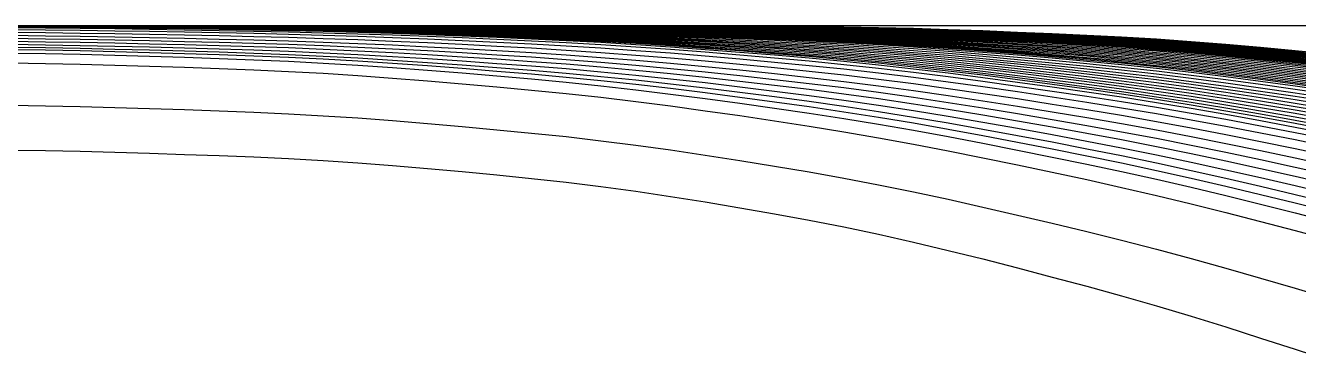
# Model space of a CAD drawing. Header units: metres. Extents: x -42 to 420, y 0 to 297.
# Drawn here: x 324.1 to 349.57, y 98.09 to 104.79 of the extents above; entities that cross this region are included whole.
import ezdxf

# ---------------------------------------------------------------- set-up
doc = ezdxf.new("R2010")
doc.units = ezdxf.units.M
doc.layers.add('DECK', color=7, linetype='Continuous')
doc.layers.add('WATERLINES', color=7, linetype='Continuous')

msp = doc.modelspace()

# ---------------------------------------------------------------- linework, layer by layer
at = {"layer": 'DECK'}
msp.add_line((162, 104.786), (384.222, 104.786), dxfattribs=at)
at = {"layer": 'WATERLINES'}
for points in [[(323.806, 104.785), (324.5, 104.785), (325.194, 104.785), (325.889, 104.785), (326.583, 104.785), (327.278, 104.786), (327.972, 104.786), (328.667, 104.786), (329.361, 104.786), (330.056, 104.785), (330.75, 104.784), (331.444, 104.783), (332.139, 104.782), (332.833, 104.78), (333.528, 104.778), (334.222, 104.776), (334.917, 104.772), (335.611, 104.766), (336.306, 104.756), (337, 104.745), (337.694, 104.732), (338.389, 104.718), (339.083, 104.702), (339.778, 104.685), (340.472, 104.666), (341.167, 104.642), (341.861, 104.614), (342.556, 104.582), (343.25, 104.547), (343.944, 104.508), (344.639, 104.467), (345.333, 104.424), (346.028, 104.376), (346.722, 104.322), (347.417, 104.261), (348.111, 104.194), (348.806, 104.122), (349.5, 104.045), (350.194, 103.964)], [(323.806, 104.785), (324.5, 104.785), (325.194, 104.785), (325.889, 104.785), (326.583, 104.785), (327.278, 104.786), (327.972, 104.786), (328.667, 104.786), (329.361, 104.786), (330.056, 104.785), (330.75, 104.785), (331.444, 104.784), (332.139, 104.783), (332.833, 104.781), (333.528, 104.78), (334.222, 104.778), (334.917, 104.775), (335.611, 104.769), (336.306, 104.761), (337, 104.75), (337.694, 104.737), (338.389, 104.724), (339.083, 104.709), (339.778, 104.693), (340.472, 104.674), (341.167, 104.651), (341.861, 104.624), (342.556, 104.593), (343.25, 104.558), (343.944, 104.521), (344.639, 104.481), (345.333, 104.439), (346.028, 104.392), (346.722, 104.339), (347.417, 104.279), (348.111, 104.213), (348.806, 104.142), (349.5, 104.066), (350.194, 103.986)], [(323.806, 104.784), (324.5, 104.785), (325.194, 104.785), (325.889, 104.785), (326.583, 104.785), (327.278, 104.785), (327.972, 104.786), (328.667, 104.786), (329.361, 104.786), (330.056, 104.785), (330.75, 104.785), (331.444, 104.784), (332.139, 104.783), (332.833, 104.783), (333.528, 104.781), (334.222, 104.78), (334.917, 104.777), (335.611, 104.772), (336.306, 104.764), (337, 104.754), (337.694, 104.742), (338.389, 104.729), (339.083, 104.714), (339.778, 104.699), (340.472, 104.681), (341.167, 104.659), (341.861, 104.633), (342.556, 104.603), (343.25, 104.569), (343.944, 104.533), (344.639, 104.493), (345.333, 104.452), (346.028, 104.407), (346.722, 104.354), (347.417, 104.295), (348.111, 104.23), (348.806, 104.16), (349.5, 104.085), (350.194, 104.006)], [(323.806, 104.784), (324.5, 104.784), (325.194, 104.784), (325.889, 104.785), (326.583, 104.785), (327.278, 104.785), (327.972, 104.786), (328.667, 104.786), (329.361, 104.786), (330.056, 104.785), (330.75, 104.785), (331.444, 104.785), (332.139, 104.784), (332.833, 104.784), (333.528, 104.783), (334.222, 104.782), (334.917, 104.78), (335.611, 104.775), (336.306, 104.767), (337, 104.758), (337.694, 104.746), (338.389, 104.734), (339.083, 104.72), (339.778, 104.706), (340.472, 104.689), (341.167, 104.668), (341.861, 104.642), (342.556, 104.613), (343.25, 104.58), (343.944, 104.545), (344.639, 104.506), (345.333, 104.466), (346.028, 104.422), (346.722, 104.37), (347.417, 104.312), (348.111, 104.248), (348.806, 104.179), (349.5, 104.105), (350.194, 104.027)], [(323.806, 104.784), (324.5, 104.784), (325.194, 104.784), (325.889, 104.785), (326.583, 104.785), (327.278, 104.785), (327.972, 104.786), (328.667, 104.786), (329.361, 104.786), (330.056, 104.786), (330.75, 104.786), (331.444, 104.785), (332.139, 104.785), (332.833, 104.785), (333.528, 104.785), (334.222, 104.785), (334.917, 104.783), (335.611, 104.778), (336.306, 104.771), (337, 104.762), (337.694, 104.751), (338.389, 104.739), (339.083, 104.726), (339.778, 104.713), (340.472, 104.697), (341.167, 104.676), (341.861, 104.652), (342.556, 104.623), (343.25, 104.591), (343.944, 104.557), (344.639, 104.52), (345.333, 104.481), (346.028, 104.437), (346.722, 104.387), (347.417, 104.33), (348.111, 104.267), (348.806, 104.199), (349.5, 104.126), (350.194, 104.048)], [(323.806, 104.783), (324.5, 104.784), (325.194, 104.784), (325.889, 104.784), (326.583, 104.785), (327.278, 104.785), (327.972, 104.786), (328.667, 104.786), (329.361, 104.786), (330.056, 104.786), (330.75, 104.786), (331.444, 104.786), (332.139, 104.786), (332.833, 104.786), (333.528, 104.786), (334.222, 104.786), (334.917, 104.784), (335.611, 104.78), (336.306, 104.774), (337, 104.766), (337.694, 104.756), (338.389, 104.744), (339.083, 104.732), (339.778, 104.72), (340.472, 104.705), (341.167, 104.685), (341.861, 104.661), (342.556, 104.634), (343.25, 104.603), (343.944, 104.569), (344.639, 104.533), (345.333, 104.495), (346.028, 104.452), (346.722, 104.403), (347.417, 104.347), (348.111, 104.285), (348.806, 104.218), (349.5, 104.146), (350.194, 104.069)], [(323.806, 104.783), (324.5, 104.783), (325.194, 104.784), (325.889, 104.784), (326.583, 104.785), (327.278, 104.785), (327.972, 104.786), (328.667, 104.786), (329.361, 104.786), (330.056, 104.786), (330.75, 104.786), (331.444, 104.786), (332.139, 104.786), (332.833, 104.786), (333.528, 104.786), (334.222, 104.786), (334.917, 104.784), (335.611, 104.781), (336.306, 104.775), (337, 104.768), (337.694, 104.759), (338.389, 104.749), (339.083, 104.738), (339.778, 104.727), (340.472, 104.713), (341.167, 104.694), (341.861, 104.671), (342.556, 104.644), (343.25, 104.614), (343.944, 104.581), (344.639, 104.546), (345.333, 104.509), (346.028, 104.468), (346.722, 104.419), (347.417, 104.364), (348.111, 104.303), (348.806, 104.237), (349.5, 104.166), (350.194, 104.09)], [(323.806, 104.783), (324.5, 104.783), (325.194, 104.784), (325.889, 104.784), (326.583, 104.785), (327.278, 104.785), (327.972, 104.786), (328.667, 104.786), (329.361, 104.786), (330.056, 104.786), (330.75, 104.786), (331.444, 104.786), (332.139, 104.786), (332.833, 104.786), (333.528, 104.786), (334.222, 104.786), (334.917, 104.785), (335.611, 104.781), (336.306, 104.777), (337, 104.77), (337.694, 104.762), (338.389, 104.753), (339.083, 104.744), (339.778, 104.734), (340.472, 104.72), (341.167, 104.703), (341.861, 104.681), (342.556, 104.655), (343.25, 104.626), (343.944, 104.594), (344.639, 104.559), (345.333, 104.523), (346.028, 104.483), (346.722, 104.435), (347.417, 104.381), (348.111, 104.321), (348.806, 104.256), (349.5, 104.186), (350.194, 104.111)], [(323.806, 104.782), (324.5, 104.783), (325.194, 104.783), (325.889, 104.784), (326.583, 104.785), (327.278, 104.785), (327.972, 104.786), (328.667, 104.786), (329.361, 104.786), (330.056, 104.786), (330.75, 104.786), (331.444, 104.786), (332.139, 104.786), (332.833, 104.786), (333.528, 104.786), (334.222, 104.786), (334.917, 104.785), (335.611, 104.782), (336.306, 104.778), (337, 104.772), (337.694, 104.766), (338.389, 104.758), (339.083, 104.749), (339.778, 104.74), (340.472, 104.728), (341.167, 104.712), (341.861, 104.69), (342.556, 104.665), (343.25, 104.637), (343.944, 104.606), (344.639, 104.573), (345.333, 104.538), (346.028, 104.498), (346.722, 104.452), (347.417, 104.398), (348.111, 104.339), (348.806, 104.275), (349.5, 104.206), (350.194, 104.132)], [(323.806, 104.782), (324.5, 104.782), (325.194, 104.783), (325.889, 104.784), (326.583, 104.784), (327.278, 104.785), (327.972, 104.786), (328.667, 104.786), (329.361, 104.786), (330.056, 104.786), (330.75, 104.786), (331.444, 104.786), (332.139, 104.786), (332.833, 104.786), (333.528, 104.786), (334.222, 104.786), (334.917, 104.785), (335.611, 104.783), (336.306, 104.779), (337, 104.775), (337.694, 104.769), (338.389, 104.762), (339.083, 104.755), (339.778, 104.747), (340.472, 104.736), (341.167, 104.721), (341.861, 104.7), (342.556, 104.676), (343.25, 104.649), (343.944, 104.618), (344.639, 104.586), (345.333, 104.552), (346.028, 104.513), (346.722, 104.468), (347.417, 104.416), (348.111, 104.358), (348.806, 104.294), (349.5, 104.226), (350.194, 104.153)], [(323.806, 104.782), (324.5, 104.782), (325.194, 104.783), (325.889, 104.784), (326.583, 104.784), (327.278, 104.785), (327.972, 104.786), (328.667, 104.786), (329.361, 104.786), (330.056, 104.786), (330.75, 104.786), (331.444, 104.786), (332.139, 104.786), (332.833, 104.786), (333.528, 104.786), (334.222, 104.786), (334.917, 104.785), (335.611, 104.783), (336.306, 104.78), (337, 104.777), (337.694, 104.772), (338.389, 104.767), (339.083, 104.761), (339.778, 104.754), (340.472, 104.745), (341.167, 104.73), (341.861, 104.71), (342.556, 104.687), (343.25, 104.66), (343.944, 104.631), (344.639, 104.599), (345.333, 104.566), (346.028, 104.529), (346.722, 104.484), (347.417, 104.433), (348.111, 104.376), (348.806, 104.313), (349.5, 104.246), (350.194, 104.174)], [(323.806, 104.781), (324.5, 104.782), (325.194, 104.783), (325.889, 104.783), (326.583, 104.784), (327.278, 104.785), (327.972, 104.786), (328.667, 104.786), (329.361, 104.786), (330.056, 104.786), (330.75, 104.786), (331.444, 104.786), (332.139, 104.786), (332.833, 104.786), (333.528, 104.786), (334.222, 104.786), (334.917, 104.785), (335.611, 104.784), (336.306, 104.782), (337, 104.779), (337.694, 104.775), (338.389, 104.771), (339.083, 104.766), (339.778, 104.761), (340.472, 104.753), (341.167, 104.739), (341.861, 104.72), (342.556, 104.698), (343.25, 104.672), (343.944, 104.643), (344.639, 104.612), (345.333, 104.58), (346.028, 104.544), (346.722, 104.5), (347.417, 104.45), (348.111, 104.394), (348.806, 104.332), (349.5, 104.266), (350.194, 104.195)], [(323.806, 104.781), (324.5, 104.782), (325.194, 104.782), (325.889, 104.783), (326.583, 104.784), (327.278, 104.785), (327.972, 104.785), (328.667, 104.786), (329.361, 104.786), (330.056, 104.786), (330.75, 104.786), (331.444, 104.786), (332.139, 104.786), (332.833, 104.786), (333.528, 104.786), (334.222, 104.786), (334.917, 104.785), (335.611, 104.784), (336.306, 104.783), (337, 104.781), (337.694, 104.778), (338.389, 104.775), (339.083, 104.772), (339.778, 104.768), (340.472, 104.761), (341.167, 104.748), (341.861, 104.73), (342.556, 104.708), (343.25, 104.683), (343.944, 104.655), (344.639, 104.625), (345.333, 104.594), (346.028, 104.559), (346.722, 104.517), (347.417, 104.467), (348.111, 104.412), (348.806, 104.351), (349.5, 104.286), (350.194, 104.216)], [(323.806, 104.785), (324.5, 104.784), (325.194, 104.784), (325.889, 104.784), (326.583, 104.784), (327.278, 104.784), (327.972, 104.783), (328.667, 104.783), (329.361, 104.782), (330.056, 104.781), (330.75, 104.78), (331.444, 104.778), (332.139, 104.776), (332.833, 104.773), (333.528, 104.77), (334.222, 104.766), (334.917, 104.761), (335.611, 104.753), (336.306, 104.743), (337, 104.73), (337.694, 104.716), (338.389, 104.699), (339.083, 104.682), (339.778, 104.663), (340.472, 104.642), (341.167, 104.616), (341.861, 104.586), (342.556, 104.552), (343.25, 104.514), (343.944, 104.473), (344.639, 104.43), (345.333, 104.384), (346.028, 104.334), (346.722, 104.277), (347.417, 104.213), (348.111, 104.144), (348.806, 104.07), (349.5, 103.991), (350.194, 103.907)], [(323.806, 104.785), (324.5, 104.785), (325.194, 104.785), (325.889, 104.785), (326.583, 104.785), (327.278, 104.785), (327.972, 104.785), (328.667, 104.785), (329.361, 104.784), (330.056, 104.784), (330.75, 104.783), (331.444, 104.781), (332.139, 104.779), (332.833, 104.777), (333.528, 104.775), (334.222, 104.772), (334.917, 104.768), (335.611, 104.76), (336.306, 104.751), (337, 104.739), (337.694, 104.725), (338.389, 104.71), (339.083, 104.693), (339.778, 104.676), (340.472, 104.656), (341.167, 104.631), (341.861, 104.601), (342.556, 104.568), (343.25, 104.532), (343.944, 104.492), (344.639, 104.45), (345.333, 104.406), (346.028, 104.357), (346.722, 104.301), (347.417, 104.239), (348.111, 104.171), (348.806, 104.098), (349.5, 104.02), (350.194, 103.938)], [(323.806, 104.784), (324.5, 104.784), (325.194, 104.783), (325.889, 104.783), (326.583, 104.782), (327.278, 104.782), (327.972, 104.781), (328.667, 104.78), (329.361, 104.779), (330.056, 104.778), (330.75, 104.776), (331.444, 104.773), (332.139, 104.771), (332.833, 104.767), (333.528, 104.764), (334.222, 104.759), (334.917, 104.753), (335.611, 104.745), (336.306, 104.733), (337, 104.72), (337.694, 104.704), (338.389, 104.687), (339.083, 104.668), (339.778, 104.649), (340.472, 104.626), (341.167, 104.599), (341.861, 104.567), (342.556, 104.532), (343.25, 104.493), (343.944, 104.451), (344.639, 104.406), (345.333, 104.358), (346.028, 104.307), (346.722, 104.248), (347.417, 104.184), (348.111, 104.113), (348.806, 104.038), (349.5, 103.957), (350.194, 103.873)], [(323.806, 104.783), (324.5, 104.783), (325.194, 104.782), (325.889, 104.781), (326.583, 104.781), (327.278, 104.78), (327.972, 104.779), (328.667, 104.777), (329.361, 104.776), (330.056, 104.774), (330.75, 104.772), (331.444, 104.769), (332.139, 104.765), (332.833, 104.761), (333.528, 104.757), (334.222, 104.752), (334.917, 104.745), (335.611, 104.735), (336.306, 104.723), (337, 104.708), (337.694, 104.692), (338.389, 104.674), (339.083, 104.654), (339.778, 104.633), (340.472, 104.609), (341.167, 104.581), (341.861, 104.548), (342.556, 104.511), (343.25, 104.471), (343.944, 104.427), (344.639, 104.381), (345.333, 104.332), (346.028, 104.279), (346.722, 104.219), (347.417, 104.153), (348.111, 104.081), (348.806, 104.004), (349.5, 103.922), (350.194, 103.836)], [(323.806, 104.782), (324.5, 104.781), (325.194, 104.78), (325.889, 104.778), (326.583, 104.777), (327.278, 104.776), (327.972, 104.774), (328.667, 104.772), (329.361, 104.77), (330.056, 104.767), (330.75, 104.763), (331.444, 104.759), (332.139, 104.755), (332.833, 104.749), (333.528, 104.744), (334.222, 104.737), (334.917, 104.728), (335.611, 104.717), (336.306, 104.703), (337, 104.687), (337.694, 104.668), (338.389, 104.648), (339.083, 104.626), (339.778, 104.603), (340.472, 104.577), (341.167, 104.546), (341.861, 104.51), (342.556, 104.471), (343.25, 104.427), (343.944, 104.381), (344.639, 104.332), (345.333, 104.28), (346.028, 104.224), (346.722, 104.161), (347.417, 104.092), (348.111, 104.018), (348.806, 103.938), (349.5, 103.853), (350.194, 103.765)], [(323.806, 104.782), (324.5, 104.782), (325.194, 104.781), (325.889, 104.78), (326.583, 104.779), (327.278, 104.778), (327.972, 104.776), (328.667, 104.775), (329.361, 104.773), (330.056, 104.77), (330.75, 104.767), (331.444, 104.764), (332.139, 104.76), (332.833, 104.755), (333.528, 104.75), (334.222, 104.744), (334.917, 104.737), (335.611, 104.726), (336.306, 104.713), (337, 104.697), (337.694, 104.68), (338.389, 104.661), (339.083, 104.64), (339.778, 104.618), (340.472, 104.593), (341.167, 104.563), (341.861, 104.529), (342.556, 104.491), (343.25, 104.449), (343.944, 104.404), (344.639, 104.356), (345.333, 104.306), (346.028, 104.251), (346.722, 104.19), (347.417, 104.122), (348.111, 104.049), (348.806, 103.971), (349.5, 103.888), (350.194, 103.8)], [(323.806, 104.781), (324.5, 104.78), (325.194, 104.778), (325.889, 104.777), (326.583, 104.775), (327.278, 104.774), (327.972, 104.771), (328.667, 104.769), (329.361, 104.767), (330.056, 104.763), (330.75, 104.759), (331.444, 104.755), (332.139, 104.75), (332.833, 104.744), (333.528, 104.737), (334.222, 104.73), (334.917, 104.72), (335.611, 104.708), (336.306, 104.693), (337, 104.676), (337.694, 104.656), (338.389, 104.635), (339.083, 104.612), (339.778, 104.588), (340.472, 104.56), (341.167, 104.528), (341.861, 104.491), (342.556, 104.45), (343.25, 104.406), (343.944, 104.358), (344.639, 104.307), (345.333, 104.254), (346.028, 104.196), (346.722, 104.132), (347.417, 104.062), (348.111, 103.986), (348.806, 103.905), (349.5, 103.819), (350.194, 103.729)], [(323.806, 104.78), (324.5, 104.779), (325.194, 104.777), (325.889, 104.776), (326.583, 104.774), (327.278, 104.771), (327.972, 104.769), (328.667, 104.766), (329.361, 104.763), (330.056, 104.76), (330.75, 104.755), (331.444, 104.75), (332.139, 104.744), (332.833, 104.738), (333.528, 104.73), (334.222, 104.722), (334.917, 104.712), (335.611, 104.699), (336.306, 104.683), (337, 104.665), (337.694, 104.645), (338.389, 104.622), (339.083, 104.598), (339.778, 104.573), (340.472, 104.544), (341.167, 104.511), (341.861, 104.472), (342.556, 104.43), (343.25, 104.384), (343.944, 104.335), (344.639, 104.283), (345.333, 104.228), (346.028, 104.169), (346.722, 104.103), (347.417, 104.032), (348.111, 103.954), (348.806, 103.872), (349.5, 103.785), (350.194, 103.693)], [(323.806, 104.779), (324.5, 104.778), (325.194, 104.776), (325.889, 104.774), (326.583, 104.772), (327.278, 104.769), (327.972, 104.767), (328.667, 104.764), (329.361, 104.76), (330.056, 104.756), (330.75, 104.751), (331.444, 104.746), (332.139, 104.739), (332.833, 104.732), (333.528, 104.724), (334.222, 104.715), (334.917, 104.704), (335.611, 104.69), (336.306, 104.673), (337, 104.654), (337.694, 104.633), (338.389, 104.61), (339.083, 104.584), (339.778, 104.558), (340.472, 104.528), (341.167, 104.493), (341.861, 104.454), (342.556, 104.41), (343.25, 104.363), (343.944, 104.312), (344.639, 104.258), (345.333, 104.202), (346.028, 104.142), (346.722, 104.075), (347.417, 104.002), (348.111, 103.923), (348.806, 103.839), (349.5, 103.751), (350.194, 103.658)], [(323.806, 104.778), (324.5, 104.776), (325.194, 104.774), (325.889, 104.771), (326.583, 104.768), (327.278, 104.765), (327.972, 104.762), (328.667, 104.758), (329.361, 104.754), (330.056, 104.749), (330.75, 104.743), (331.444, 104.736), (332.139, 104.728), (332.833, 104.72), (333.528, 104.71), (334.222, 104.7), (334.917, 104.687), (335.611, 104.672), (336.306, 104.653), (337, 104.632), (337.694, 104.609), (338.389, 104.583), (339.083, 104.556), (339.778, 104.527), (340.472, 104.495), (341.167, 104.457), (341.861, 104.415), (342.556, 104.369), (343.25, 104.318), (343.944, 104.265), (344.639, 104.208), (345.333, 104.149), (346.028, 104.086), (346.722, 104.016), (347.417, 103.94), (348.111, 103.858), (348.806, 103.771), (349.5, 103.68), (350.194, 103.584)], [(323.806, 104.778), (324.5, 104.777), (325.194, 104.775), (325.889, 104.773), (326.583, 104.77), (327.278, 104.767), (327.972, 104.764), (328.667, 104.761), (329.361, 104.757), (330.056, 104.753), (330.75, 104.747), (331.444, 104.741), (332.139, 104.734), (332.833, 104.726), (333.528, 104.717), (334.222, 104.708), (334.917, 104.696), (335.611, 104.681), (336.306, 104.664), (337, 104.643), (337.694, 104.621), (338.389, 104.597), (339.083, 104.57), (339.778, 104.543), (340.472, 104.511), (341.167, 104.475), (341.861, 104.435), (342.556, 104.39), (343.25, 104.341), (343.944, 104.289), (344.639, 104.234), (345.333, 104.176), (346.028, 104.114), (346.722, 104.046), (347.417, 103.971), (348.111, 103.891), (348.806, 103.806), (349.5, 103.716), (350.194, 103.622)], [(323.806, 104.777), (324.5, 104.775), (325.194, 104.773), (325.889, 104.77), (326.583, 104.767), (327.278, 104.763), (327.972, 104.76), (328.667, 104.755), (329.361, 104.751), (330.056, 104.745), (330.75, 104.739), (331.444, 104.732), (332.139, 104.723), (332.833, 104.714), (333.528, 104.704), (334.222, 104.693), (334.917, 104.68), (335.611, 104.663), (336.306, 104.644), (337, 104.622), (337.694, 104.597), (338.389, 104.571), (339.083, 104.542), (339.778, 104.512), (340.472, 104.479), (341.167, 104.44), (341.861, 104.397), (342.556, 104.349), (343.25, 104.298), (343.944, 104.243), (344.639, 104.185), (345.333, 104.124), (346.028, 104.059), (346.722, 103.988), (347.417, 103.911), (348.111, 103.828), (348.806, 103.74), (349.5, 103.647), (350.194, 103.55)], [(323.806, 104.776), (324.5, 104.774), (325.194, 104.771), (325.889, 104.768), (326.583, 104.765), (327.278, 104.761), (327.972, 104.757), (328.667, 104.753), (329.361, 104.748), (330.056, 104.742), (330.75, 104.735), (331.444, 104.727), (332.139, 104.719), (332.833, 104.709), (333.528, 104.698), (334.222, 104.686), (334.917, 104.672), (335.611, 104.655), (336.306, 104.635), (337, 104.612), (337.694, 104.587), (338.389, 104.56), (339.083, 104.53), (339.778, 104.499), (340.472, 104.465), (341.167, 104.425), (341.861, 104.381), (342.556, 104.332), (343.25, 104.279), (343.944, 104.223), (344.639, 104.164), (345.333, 104.102), (346.028, 104.036), (346.722, 103.964), (347.417, 103.885), (348.111, 103.801), (348.806, 103.712), (349.5, 103.618), (350.194, 103.52)], [(323.806, 104.775), (324.5, 104.772), (325.194, 104.769), (325.889, 104.765), (326.583, 104.761), (327.278, 104.756), (327.972, 104.751), (328.667, 104.746), (329.361, 104.74), (330.056, 104.733), (330.75, 104.724), (331.444, 104.715), (332.139, 104.704), (332.833, 104.693), (333.528, 104.68), (334.222, 104.666), (334.917, 104.65), (335.611, 104.63), (336.306, 104.607), (337, 104.582), (337.694, 104.553), (338.389, 104.523), (339.083, 104.49), (339.778, 104.455), (340.472, 104.417), (341.167, 104.374), (341.861, 104.325), (342.556, 104.272), (343.25, 104.215), (343.944, 104.155), (344.639, 104.091), (345.333, 104.025), (346.028, 103.955), (346.722, 103.878), (347.417, 103.795), (348.111, 103.707), (348.806, 103.613), (349.5, 103.515), (350.194, 103.413)], [(323.806, 104.775), (324.5, 104.773), (325.194, 104.77), (325.889, 104.767), (326.583, 104.763), (327.278, 104.759), (327.972, 104.755), (328.667, 104.75), (329.361, 104.745), (330.056, 104.738), (330.75, 104.731), (331.444, 104.722), (332.139, 104.713), (332.833, 104.702), (333.528, 104.691), (334.222, 104.678), (334.917, 104.663), (335.611, 104.645), (336.306, 104.624), (337, 104.6), (337.694, 104.574), (338.389, 104.545), (339.083, 104.515), (339.778, 104.482), (340.472, 104.446), (341.167, 104.405), (341.861, 104.359), (342.556, 104.309), (343.25, 104.254), (343.944, 104.197), (344.639, 104.136), (345.333, 104.072), (346.028, 104.004), (346.722, 103.93), (347.417, 103.85), (348.111, 103.765), (348.806, 103.674), (349.5, 103.578), (350.194, 103.479)], [(323.806, 104.774), (324.5, 104.771), (325.194, 104.767), (325.889, 104.763), (326.583, 104.759), (327.278, 104.753), (327.972, 104.748), (328.667, 104.742), (329.361, 104.735), (330.056, 104.727), (330.75, 104.717), (331.444, 104.707), (332.139, 104.695), (332.833, 104.682), (333.528, 104.667), (334.222, 104.652), (334.917, 104.634), (335.611, 104.612), (336.306, 104.588), (337, 104.56), (337.694, 104.529), (338.389, 104.497), (339.083, 104.461), (339.778, 104.424), (340.472, 104.384), (341.167, 104.337), (341.861, 104.286), (342.556, 104.23), (343.25, 104.17), (343.944, 104.106), (344.639, 104.04), (345.333, 103.97), (346.028, 103.896), (346.722, 103.816), (347.417, 103.73), (348.111, 103.639), (348.806, 103.542), (349.5, 103.441), (350.194, 103.336)], [(323.806, 104.773), (324.5, 104.77), (325.194, 104.766), (325.889, 104.761), (326.583, 104.756), (327.278, 104.75), (327.972, 104.744), (328.667, 104.738), (329.361, 104.73), (330.056, 104.721), (330.75, 104.711), (331.444, 104.699), (332.139, 104.686), (332.833, 104.671), (333.528, 104.656), (334.222, 104.639), (334.917, 104.619), (335.611, 104.596), (336.306, 104.569), (337, 104.539), (337.694, 104.507), (338.389, 104.472), (339.083, 104.434), (339.778, 104.395), (340.472, 104.352), (341.167, 104.303), (341.861, 104.249), (342.556, 104.19), (343.25, 104.127), (343.944, 104.06), (344.639, 103.991), (345.333, 103.918), (346.028, 103.841), (346.722, 103.758), (347.417, 103.669), (348.111, 103.575), (348.806, 103.475), (349.5, 103.371), (350.194, 103.263)], [(323.806, 104.772), (324.5, 104.769), (325.194, 104.765), (325.889, 104.76), (326.583, 104.754), (327.278, 104.748), (327.972, 104.741), (328.667, 104.734), (329.361, 104.725), (330.056, 104.715), (330.75, 104.704), (331.444, 104.691), (332.139, 104.677), (332.833, 104.661), (333.528, 104.644), (334.222, 104.626), (334.917, 104.605), (335.611, 104.58), (336.306, 104.551), (337, 104.52), (337.694, 104.485), (338.389, 104.448), (339.083, 104.408), (339.778, 104.367), (340.472, 104.321), (341.167, 104.27), (341.861, 104.213), (342.556, 104.151), (343.25, 104.086), (343.944, 104.016), (344.639, 103.944), (345.333, 103.868), (346.028, 103.789), (346.722, 103.703), (347.417, 103.611), (348.111, 103.513), (348.806, 103.411), (349.5, 103.304), (350.194, 103.193)], [(323.806, 104.771), (324.5, 104.765), (325.194, 104.759), (325.889, 104.75), (326.583, 104.741), (327.278, 104.731), (327.972, 104.72), (328.667, 104.708), (329.361, 104.695), (330.056, 104.679), (330.75, 104.661), (331.444, 104.64), (332.139, 104.618), (332.833, 104.593), (333.528, 104.566), (334.222, 104.538), (334.917, 104.506), (335.611, 104.47), (336.306, 104.429), (337, 104.384), (337.694, 104.335), (338.389, 104.283), (339.083, 104.228), (339.778, 104.17), (340.472, 104.107), (341.167, 104.038), (341.861, 103.962), (342.556, 103.881), (343.25, 103.796), (343.944, 103.706), (344.639, 103.613), (345.333, 103.517), (346.028, 103.417), (346.722, 103.31), (347.417, 103.198), (348.111, 103.08), (348.806, 102.957), (349.5, 102.83), (350.194, 102.7)], [(323.806, 104.771), (324.5, 104.767), (325.194, 104.762), (325.889, 104.756), (326.583, 104.749), (327.278, 104.742), (327.972, 104.734), (328.667, 104.725), (329.361, 104.716), (330.056, 104.704), (330.75, 104.691), (331.444, 104.676), (332.139, 104.659), (332.833, 104.64), (333.528, 104.621), (334.222, 104.599), (334.917, 104.575), (335.611, 104.547), (336.306, 104.515), (337, 104.48), (337.694, 104.441), (338.389, 104.399), (339.083, 104.355), (339.778, 104.309), (340.472, 104.259), (341.167, 104.202), (341.861, 104.14), (342.556, 104.073), (343.25, 104.001), (343.944, 103.926), (344.639, 103.847), (345.333, 103.766), (346.028, 103.681), (346.722, 103.589), (347.417, 103.491), (348.111, 103.388), (348.806, 103.28), (349.5, 103.167), (350.194, 103.05)], [(323.806, 104.771), (324.5, 104.768), (325.194, 104.763), (325.889, 104.758), (326.583, 104.751), (327.278, 104.745), (327.972, 104.737), (328.667, 104.729), (329.361, 104.72), (330.056, 104.71), (330.75, 104.697), (331.444, 104.683), (332.139, 104.668), (332.833, 104.651), (333.528, 104.632), (334.222, 104.612), (334.917, 104.59), (335.611, 104.563), (336.306, 104.533), (337, 104.5), (337.694, 104.463), (338.389, 104.424), (339.083, 104.382), (339.778, 104.338), (340.472, 104.29), (341.167, 104.236), (341.861, 104.176), (342.556, 104.112), (343.25, 104.044), (343.944, 103.971), (344.639, 103.896), (345.333, 103.817), (346.028, 103.735), (346.722, 103.646), (347.417, 103.551), (348.111, 103.451), (348.806, 103.346), (349.5, 103.236), (350.194, 103.122)], [(323.806, 104.77), (324.5, 104.766), (325.194, 104.761), (325.889, 104.754), (326.583, 104.747), (327.278, 104.739), (327.972, 104.731), (328.667, 104.721), (329.361, 104.711), (330.056, 104.699), (330.75, 104.684), (331.444, 104.668), (332.139, 104.65), (332.833, 104.63), (333.528, 104.609), (334.222, 104.587), (334.917, 104.561), (335.611, 104.531), (336.306, 104.497), (337, 104.46), (337.694, 104.419), (338.389, 104.375), (339.083, 104.329), (339.778, 104.281), (340.472, 104.228), (341.167, 104.168), (341.861, 104.104), (342.556, 104.034), (343.25, 103.959), (343.944, 103.881), (344.639, 103.8), (345.333, 103.716), (346.028, 103.627), (346.722, 103.532), (347.417, 103.431), (348.111, 103.325), (348.806, 103.214), (349.5, 103.099), (350.194, 102.979)], [(323.806, 104.769), (324.5, 104.765), (325.194, 104.759), (325.889, 104.752), (326.583, 104.744), (327.278, 104.736), (327.972, 104.727), (328.667, 104.717), (329.361, 104.706), (330.056, 104.693), (330.75, 104.677), (331.444, 104.66), (332.139, 104.641), (332.833, 104.62), (333.528, 104.597), (334.222, 104.573), (334.917, 104.546), (335.611, 104.514), (336.306, 104.479), (337, 104.439), (337.694, 104.397), (338.389, 104.351), (339.083, 104.302), (339.778, 104.251), (340.472, 104.196), (341.167, 104.134), (341.861, 104.067), (342.556, 103.994), (343.25, 103.917), (343.944, 103.836), (344.639, 103.751), (345.333, 103.664), (346.028, 103.573), (346.722, 103.475), (347.417, 103.371), (348.111, 103.262), (348.806, 103.148), (349.5, 103.03), (350.194, 102.907)], [(323.806, 104.768), (324.5, 104.762), (325.194, 104.756), (325.889, 104.748), (326.583, 104.74), (327.278, 104.73), (327.972, 104.72), (328.667, 104.709), (329.361, 104.696), (330.056, 104.681), (330.75, 104.664), (331.444, 104.644), (332.139, 104.623), (332.833, 104.599), (333.528, 104.574), (334.222, 104.547), (334.917, 104.517), (335.611, 104.482), (336.306, 104.442), (337, 104.399), (337.694, 104.352), (338.389, 104.302), (339.083, 104.249), (339.778, 104.194), (340.472, 104.133), (341.167, 104.067), (341.861, 103.994), (342.556, 103.915), (343.25, 103.832), (343.944, 103.745), (344.639, 103.655), (345.333, 103.562), (346.028, 103.465), (346.722, 103.361), (347.417, 103.252), (348.111, 103.137), (348.806, 103.017), (349.5, 102.893), (350.194, 102.765)], [(323.806, 104.768), (324.5, 104.763), (325.194, 104.757), (325.889, 104.749), (326.583, 104.741), (327.278, 104.732), (327.972, 104.722), (328.667, 104.712), (329.361, 104.7), (330.056, 104.686), (330.75, 104.67), (331.444, 104.651), (332.139, 104.631), (332.833, 104.608), (333.528, 104.584), (334.222, 104.559), (334.917, 104.53), (335.611, 104.497), (336.306, 104.459), (337, 104.418), (337.694, 104.373), (338.389, 104.325), (339.083, 104.274), (339.778, 104.221), (340.472, 104.163), (341.167, 104.099), (341.861, 104.029), (342.556, 103.953), (343.25, 103.873), (343.944, 103.789), (344.639, 103.702), (345.333, 103.612), (346.028, 103.517), (346.722, 103.416), (347.417, 103.31), (348.111, 103.198), (348.806, 103.081), (349.5, 102.96), (350.194, 102.834)], [(323.806, 104.766), (324.5, 104.76), (325.194, 104.753), (325.889, 104.745), (326.583, 104.735), (327.278, 104.724), (327.972, 104.713), (328.667, 104.701), (329.361, 104.687), (330.056, 104.67), (330.75, 104.65), (331.444, 104.629), (332.139, 104.605), (332.833, 104.579), (333.528, 104.55), (334.222, 104.521), (334.917, 104.487), (335.611, 104.449), (336.306, 104.406), (337, 104.359), (337.694, 104.308), (338.389, 104.254), (339.083, 104.196), (339.778, 104.136), (340.472, 104.071), (341.167, 103.999), (341.861, 103.921), (342.556, 103.837), (343.25, 103.748), (343.944, 103.655), (344.639, 103.559), (345.333, 103.46), (346.028, 103.357), (346.722, 103.247), (347.417, 103.132), (348.111, 103.011), (348.806, 102.885), (349.5, 102.755), (350.194, 102.622)], [(323.806, 104.745), (324.5, 104.739), (325.194, 104.732), (325.889, 104.723), (326.583, 104.712), (327.278, 104.701), (327.972, 104.688), (328.667, 104.675), (329.361, 104.66), (330.056, 104.642), (330.75, 104.621), (331.444, 104.598), (332.139, 104.572), (332.833, 104.544), (333.528, 104.514), (334.222, 104.482), (334.917, 104.447), (335.611, 104.406), (336.306, 104.36), (337, 104.311), (337.694, 104.257), (338.389, 104.2), (339.083, 104.139), (339.778, 104.076), (340.472, 104.008), (341.167, 103.933), (341.861, 103.851), (342.556, 103.764), (343.25, 103.672), (343.944, 103.575), (344.639, 103.476), (345.333, 103.373), (346.028, 103.267), (346.722, 103.154), (347.417, 103.035), (348.111, 102.91), (348.806, 102.781), (349.5, 102.648), (350.194, 102.511)], [(323.806, 104.706), (324.5, 104.7), (325.194, 104.692), (325.889, 104.682), (326.583, 104.67), (327.278, 104.658), (327.972, 104.644), (328.667, 104.63), (329.361, 104.614), (330.056, 104.594), (330.75, 104.571), (331.444, 104.546), (332.139, 104.518), (332.833, 104.487), (333.528, 104.454), (334.222, 104.42), (334.917, 104.382), (335.611, 104.338), (336.306, 104.289), (337, 104.236), (337.694, 104.179), (338.389, 104.118), (339.083, 104.054), (339.778, 103.988), (340.472, 103.916), (341.167, 103.837), (341.861, 103.751), (342.556, 103.66), (343.25, 103.564), (343.944, 103.464), (344.639, 103.36), (345.333, 103.254), (346.028, 103.143), (346.722, 103.026), (347.417, 102.903), (348.111, 102.775), (348.806, 102.641), (349.5, 102.504), (350.194, 102.363)], [(323.806, 104.651), (324.5, 104.644), (325.194, 104.635), (325.889, 104.624), (326.583, 104.612), (327.278, 104.598), (327.972, 104.583), (328.667, 104.568), (329.361, 104.55), (330.056, 104.528), (330.75, 104.503), (331.444, 104.475), (332.139, 104.443), (332.833, 104.41), (333.528, 104.374), (334.222, 104.336), (334.917, 104.295), (335.611, 104.248), (336.306, 104.195), (337, 104.139), (337.694, 104.077), (338.389, 104.013), (339.083, 103.945), (339.778, 103.874), (340.472, 103.797), (341.167, 103.714), (341.861, 103.624), (342.556, 103.529), (343.25, 103.428), (343.944, 103.324), (344.639, 103.216), (345.333, 103.105), (346.028, 102.99), (346.722, 102.868), (347.417, 102.74), (348.111, 102.607), (348.806, 102.47), (349.5, 102.328), (350.194, 102.182)], [(323.806, 104.589), (324.5, 104.581), (325.194, 104.571), (325.889, 104.56), (326.583, 104.546), (327.278, 104.531), (327.972, 104.515), (328.667, 104.498), (329.361, 104.478), (330.056, 104.454), (330.75, 104.427), (331.444, 104.396), (332.139, 104.361), (332.833, 104.324), (333.528, 104.285), (334.222, 104.244), (334.917, 104.199), (335.611, 104.148), (336.306, 104.092), (337, 104.031), (337.694, 103.966), (338.389, 103.897), (339.083, 103.824), (339.778, 103.749), (340.472, 103.668), (341.167, 103.58), (341.861, 103.486), (342.556, 103.386), (343.25, 103.281), (343.944, 103.172), (344.639, 103.059), (345.333, 102.944), (346.028, 102.824), (346.722, 102.697), (347.417, 102.565), (348.111, 102.427), (348.806, 102.285), (349.5, 102.138), (350.194, 101.988)], [(323.806, 104.53), (324.5, 104.522), (325.194, 104.511), (325.889, 104.498), (326.583, 104.484), (327.278, 104.468), (327.972, 104.45), (328.667, 104.432), (329.361, 104.41), (330.056, 104.384), (330.75, 104.354), (331.444, 104.32), (332.139, 104.283), (332.833, 104.243), (333.528, 104.2), (334.222, 104.156), (334.917, 104.108), (335.611, 104.053), (336.306, 103.993), (337, 103.928), (337.694, 103.859), (338.389, 103.785), (339.083, 103.709), (339.778, 103.629), (340.472, 103.544), (341.167, 103.452), (341.861, 103.353), (342.556, 103.249), (343.25, 103.139), (343.944, 103.025), (344.639, 102.908), (345.333, 102.788), (346.028, 102.663), (346.722, 102.532), (347.417, 102.395), (348.111, 102.253), (348.806, 102.106), (349.5, 101.955), (350.194, 101.8)], [(323.806, 104.471), (324.5, 104.462), (325.194, 104.451), (325.889, 104.437), (326.583, 104.422), (327.278, 104.404), (327.972, 104.385), (328.667, 104.365), (329.361, 104.343), (330.056, 104.315), (330.75, 104.282), (331.444, 104.245), (332.139, 104.205), (332.833, 104.162), (333.528, 104.116), (334.222, 104.069), (334.917, 104.017), (335.611, 103.959), (336.306, 103.895), (337, 103.826), (337.694, 103.753), (338.389, 103.675), (339.083, 103.594), (339.778, 103.51), (340.472, 103.421), (341.167, 103.324), (341.861, 103.221), (342.556, 103.112), (343.25, 102.998), (343.944, 102.88), (344.639, 102.758), (345.333, 102.633), (346.028, 102.504), (346.722, 102.368), (347.417, 102.227), (348.111, 102.08), (348.806, 101.929), (349.5, 101.773), (350.194, 101.614)], [(323.806, 104.409), (324.5, 104.4), (325.194, 104.388), (325.889, 104.373), (326.583, 104.356), (327.278, 104.337), (327.972, 104.317), (328.667, 104.296), (329.361, 104.272), (330.056, 104.242), (330.75, 104.206), (331.444, 104.167), (332.139, 104.124), (332.833, 104.078), (333.528, 104.029), (334.222, 103.978), (334.917, 103.923), (335.611, 103.861), (336.306, 103.793), (337, 103.72), (337.694, 103.643), (338.389, 103.561), (339.083, 103.476), (339.778, 103.387), (340.472, 103.294), (341.167, 103.193), (341.861, 103.085), (342.556, 102.972), (343.25, 102.853), (343.944, 102.73), (344.639, 102.604), (345.333, 102.475), (346.028, 102.341), (346.722, 102.201), (347.417, 102.054), (348.111, 101.903), (348.806, 101.747), (349.5, 101.586), (350.194, 101.422)], [(323.806, 104.353), (324.5, 104.344), (325.194, 104.331), (325.889, 104.315), (326.583, 104.297), (327.278, 104.277), (327.972, 104.256), (328.667, 104.233), (329.361, 104.207), (330.056, 104.175), (330.75, 104.137), (331.444, 104.095), (332.139, 104.049), (332.833, 103.999), (333.528, 103.947), (334.222, 103.893), (334.917, 103.834), (335.611, 103.769), (336.306, 103.698), (337, 103.621), (337.694, 103.539), (338.389, 103.453), (339.083, 103.364), (339.778, 103.271), (340.472, 103.173), (341.167, 103.068), (341.861, 102.956), (342.556, 102.838), (343.25, 102.715), (343.944, 102.588), (344.639, 102.457), (345.333, 102.323), (346.028, 102.185), (346.722, 102.04), (347.417, 101.889), (348.111, 101.733), (348.806, 101.572), (349.5, 101.407), (350.194, 101.239)], [(323.806, 104.307), (324.5, 104.297), (325.194, 104.284), (325.889, 104.267), (326.583, 104.248), (327.278, 104.226), (327.972, 104.203), (328.667, 104.179), (329.361, 104.152), (330.056, 104.117), (330.75, 104.077), (331.444, 104.032), (332.139, 103.983), (332.833, 103.931), (333.528, 103.875), (334.222, 103.818), (334.917, 103.756), (335.611, 103.687), (336.306, 103.612), (337, 103.531), (337.694, 103.445), (338.389, 103.355), (339.083, 103.261), (339.778, 103.164), (340.472, 103.062), (341.167, 102.953), (341.861, 102.837), (342.556, 102.715), (343.25, 102.587), (343.944, 102.456), (344.639, 102.32), (345.333, 102.182), (346.028, 102.039), (346.722, 101.89), (347.417, 101.735), (348.111, 101.575), (348.806, 101.409), (349.5, 101.24), (350.194, 101.067)], [(323.806, 104.235), (324.5, 104.225), (325.194, 104.211), (325.889, 104.193), (326.583, 104.173), (327.278, 104.15), (327.972, 104.126), (328.667, 104.101), (329.361, 104.071), (330.056, 104.035), (330.75, 103.993), (331.444, 103.945), (332.139, 103.893), (332.833, 103.837), (333.528, 103.778), (334.222, 103.717), (334.917, 103.652), (335.611, 103.58), (336.306, 103.501), (337, 103.416), (337.694, 103.326), (338.389, 103.231), (339.083, 103.133), (339.778, 103.032), (340.472, 102.926), (341.167, 102.812), (341.861, 102.691), (342.556, 102.564), (343.25, 102.432), (343.944, 102.296), (344.639, 102.156), (345.333, 102.013), (346.028, 101.865), (346.722, 101.711), (347.417, 101.551), (348.111, 101.386), (348.806, 101.216), (349.5, 101.042), (350.194, 100.864)], [(323.806, 104.039), (324.5, 104.028), (325.194, 104.014), (325.889, 103.995), (326.583, 103.974), (327.278, 103.95), (327.972, 103.925), (328.667, 103.898), (329.361, 103.868), (330.056, 103.83), (330.75, 103.785), (331.444, 103.735), (332.139, 103.68), (332.833, 103.621), (333.528, 103.559), (334.222, 103.495), (334.917, 103.426), (335.611, 103.35), (336.306, 103.267), (337, 103.178), (337.694, 103.083), (338.389, 102.984), (339.083, 102.88), (339.778, 102.774), (340.472, 102.662), (341.167, 102.542), (341.861, 102.415), (342.556, 102.282), (343.25, 102.143), (343.944, 102), (344.639, 101.853), (345.333, 101.704), (346.028, 101.549), (346.722, 101.388), (347.417, 101.221), (348.111, 101.048), (348.806, 100.871), (349.5, 100.689), (350.194, 100.504)], [(323.806, 103.191), (324.5, 103.181), (325.194, 103.167), (325.889, 103.149), (326.583, 103.128), (327.278, 103.104), (327.972, 103.079), (328.667, 103.052), (329.361, 103.021), (330.056, 102.982), (330.75, 102.937), (331.444, 102.885), (332.139, 102.828), (332.833, 102.767), (333.528, 102.703), (334.222, 102.636), (334.917, 102.564), (335.611, 102.483), (336.306, 102.393), (337, 102.297), (337.694, 102.195), (338.389, 102.087), (339.083, 101.974), (339.778, 101.858), (340.472, 101.735), (341.167, 101.602), (341.861, 101.461), (342.556, 101.312), (343.25, 101.157), (343.944, 100.996), (344.639, 100.832), (345.333, 100.665), (346.028, 100.492), (346.722, 100.312), (347.417, 100.125), (348.111, 99.932), (348.806, 99.734), (349.5, 99.532), (350.194, 99.327)], [(323.806, 102.296), (324.5, 102.287), (325.194, 102.273), (325.889, 102.255), (326.583, 102.234), (327.278, 102.21), (327.972, 102.185), (328.667, 102.158), (329.361, 102.127), (330.056, 102.088), (330.75, 102.041), (331.444, 101.988), (332.139, 101.93), (332.833, 101.867), (333.528, 101.8), (334.222, 101.73), (334.917, 101.654), (335.611, 101.568), (336.306, 101.473), (337, 101.369), (337.694, 101.259), (338.389, 101.142), (339.083, 101.02), (339.778, 100.894), (340.472, 100.759), (341.167, 100.613), (341.861, 100.457), (342.556, 100.291), (343.25, 100.119), (343.944, 99.94), (344.639, 99.758), (345.333, 99.572), (346.028, 99.381), (346.722, 99.181), (347.417, 98.973), (348.111, 98.759), (348.806, 98.539), (349.5, 98.316), (350.194, 98.089)]]:
    msp.add_lwpolyline(points, dxfattribs=at)

doc.saveas('drawing.dxf')
